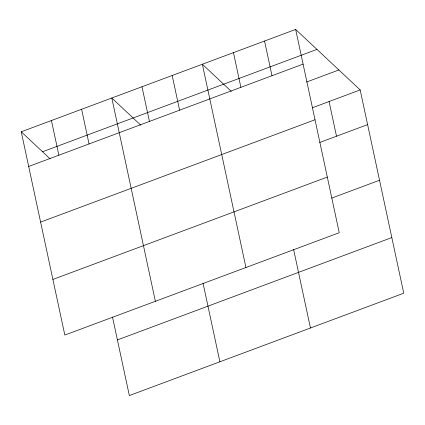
<?xml version="1.0" encoding="UTF-8"?>
<svg xmlns="http://www.w3.org/2000/svg" width="425" height="425" viewBox="0 0 425 425"><rect width="100%" height="100%" fill="white"/><g stroke="black" fill="none" stroke-linecap="round" stroke-linejoin="round"><path stroke-width="0.64" d="M295.657 29.437L339.235 232.714L64.828 335.065L21.25 131.793L295.657 29.437L360.172 89.935L403.75 293.207L129.343 395.563L112.498 316.997M42.542 151.757L316.949 49.401M28.682 166.467L303.094 64.117M306.537 82.036L338.884 69.971M312.279 107.801L360.172 89.935M40.614 222.105L315.021 119.754M319.712 142.476L367.609 124.615M52.902 279.427L327.308 177.076M331.638 198.114L379.536 180.248M117.417 339.926L391.823 237.575M231.28 91.359L202.358 64.239L245.937 267.511M140.723 125.136L111.807 98.016L155.38 301.288M21.25 131.793L50.171 158.907M329.072 101.538L336.504 136.212M264.557 41.039L271.995 75.719M293.606 249.443L310.452 328.01M233.458 52.636L240.89 87.316M172.173 75.496L179.61 110.176M203.054 283.22L219.895 361.787M141.987 86.758L149.425 121.433M81.621 109.273L89.053 143.953M51.436 120.53L58.868 155.21"/></g></svg>
